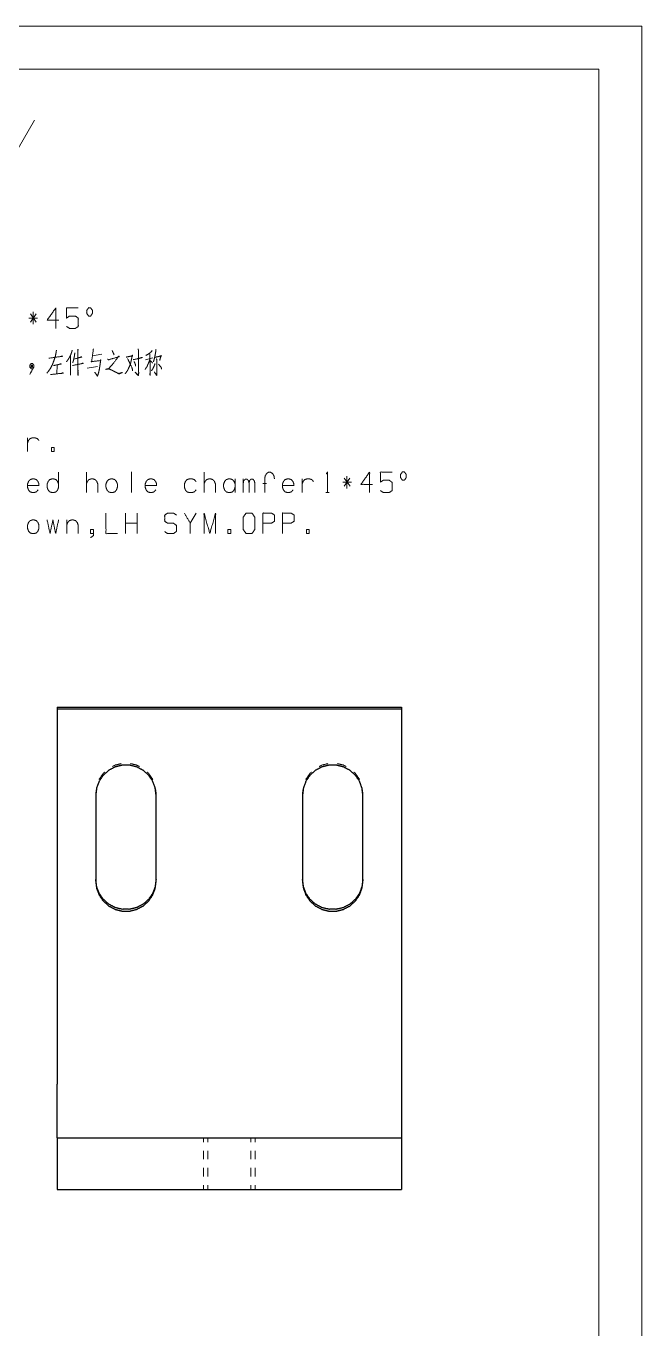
# Model space of a CAD drawing. Header units: millimetres. Extents: x 0 to 210, y 0 to 622.
# Drawn here: x 138.5 to 210, y 145.8 to 297 of the extents above; entities that cross this region are included whole.
import ezdxf

# ---------------------------------------------------------------- set-up
doc = ezdxf.new("R2010")
doc.units = ezdxf.units.MM
doc.layers.add('1', color=7, linetype='Continuous', true_color=0xffffff)

msp = doc.modelspace()

# ---------------------------------------------------------------- linework, layer by layer
at = {"layer": '1', "color": 132, "linetype": 'Continuous', "lineweight": 18}
for p, q in [((210, 297), (0, 297)), ((210, 0), (210, 297)), ((205, 292), (25, 292)), ((205, 5), (205, 292))]:
    msp.add_line(p, q, dxfattribs=at)
at = {"layer": '1', "color": 43, "linetype": 'Continuous', "lineweight": 18}
for p, q in [((134.855, 278.088), (139.471, 286.088)), ((146.601, 207.971), (146.667, 208.516)), ((146.601, 207.919), (146.601, 207.971)), ((146.601, 207.762), (146.601, 207.814)), ((153.535, 208.516), (153.601, 207.971)), ((153.601, 207.919), (153.601, 207.971)), ((153.601, 207.762), (153.601, 207.814)), ((170.601, 207.971), (170.667, 208.516)), ((170.601, 207.919), (170.601, 207.971)), ((170.601, 207.762), (170.601, 207.814)), ((177.535, 208.516), (177.601, 207.971)), ((177.601, 207.919), (177.601, 207.971)), ((177.601, 207.762), (177.601, 207.814)), ((159.101, 167.996), (159.101, 167.496)), ((159.601, 167.996), (159.601, 167.496)), ((164.601, 167.496), (164.601, 167.996)), ((165.101, 167.996), (165.101, 167.496)), ((159.101, 166.496), (159.101, 165.496)), ((159.601, 166.496), (159.601, 165.496)), ((164.601, 165.496), (164.601, 166.496)), ((165.101, 166.496), (165.101, 165.496)), ((159.101, 164.496), (159.101, 163.496)), ((159.601, 164.496), (159.601, 163.496)), ((164.601, 163.496), (164.601, 164.496)), ((165.101, 164.496), (165.101, 163.496)), ((159.101, 162.496), (159.101, 161.996)), ((159.601, 162.496), (159.601, 161.996)), ((164.601, 161.996), (164.601, 162.496)), ((165.101, 162.496), (165.101, 161.996))]:
    msp.add_line(p, q, dxfattribs=at)
at = {"layer": '1', "color": 95, "linetype": 'Continuous', "lineweight": 18}
for p, q in [((139.847, 263.12), (138.839, 263.12)), ((139.016, 263.595), (139.688, 262.645)), ((139.67, 263.595), (139.016, 262.645)), ((139.334, 262.395), (139.334, 263.82)), ((147.312, 258.908), (146.217, 258.733)), ((142.105, 257.658), (142.088, 256.633)), ((145.598, 257.283), (146.782, 257.483)), ((152.392, 258.258), (153.205, 258.483)), ((138.68, 247.633), (138.68, 249.208)), ((145.51, 242.87), (145.51, 245.245)), ((150.734, 245.27), (150.734, 242.87)), ((159.168, 242.87), (159.168, 245.245)), ((162.77, 242.87), (162.77, 244.445)), ((163.721, 242.87), (163.721, 244.445)), ((166.422, 243.92), (165.998, 243.92)), ((170.551, 242.87), (170.551, 244.445)), ((176.27, 244.07), (175.263, 244.07)), ((175.44, 244.545), (176.111, 243.595)), ((176.094, 244.545), (175.44, 243.595)), ((175.758, 243.345), (175.758, 244.77)), ((173.287, 242.87), (173.711, 242.87)), ((150.062, 238.108), (150.062, 240.483)), ((151.406, 238.108), (151.406, 240.483)), ((158.235, 240.483), (157.564, 239.308)), ((143.233, 239.683), (143.233, 238.108)), ((151.406, 239.308), (150.062, 239.308))]:
    msp.add_line(p, q, dxfattribs=at)
at = {"layer": '1', "color": 252, "linetype": 'Continuous', "lineweight": 25}
for p, q in [((142.101, 217.965), (142.101, 217.756)), ((142.101, 217.965), (182.101, 217.965)), ((142.101, 217.756), (142.101, 174.205)), ((142.101, 217.756), (182.101, 217.756)), ((182.101, 217.965), (182.101, 217.756)), ((182.101, 217.756), (182.101, 174.205)), ((146.601, 207.762), (146.601, 197.768)), ((153.601, 197.768), (153.601, 207.762)), ((170.601, 207.762), (170.601, 197.768)), ((177.601, 197.768), (177.601, 207.762)), ((142.101, 167.996), (182.101, 167.996)), ((142.101, 167.996), (142.101, 161.996)), ((182.101, 167.996), (182.101, 161.996)), ((142.101, 161.996), (182.101, 161.996))]:
    msp.add_line(p, q, dxfattribs=at)
at = {"layer": '1', "color": 95, "linetype": 'Continuous', "lineweight": 18}
for points, knots in [([(142.3, 262.87), (140.957, 262.87), (141.964, 264.295), (141.964, 261.92)], [0, 0, 0.2458683, 0.5652944, 1, 1]), ([(143.215, 262.145), (143.551, 261.92), (144.241, 261.92), (144.576, 262.145), (144.576, 263.095), (144.241, 263.345), (143.551, 263.345), (143.215, 263.12), (143.215, 264.295), (144.576, 264.295)], [0, 0, 0.0622279, 0.1683432, 0.2305712, 0.3768154, 0.4412659, 0.5473812, 0.6096091, 0.7904901, 1, 1]), ([(145.775, 263.345), (146.004, 263.345), (146.217, 263.67), (146.217, 263.995), (146.004, 264.32), (145.775, 264.32), (145.545, 263.995), (145.545, 263.67), (145.775, 263.345)], [0, 0, 0.0856809, 0.2303965, 0.35158, 0.4962956, 0.5819765, 0.7303965, 0.85158, 1, 1]), ([(142.035, 259.408), (141.999, 259.133), (141.911, 258.683), (141.77, 258.258), (141.575, 257.733), (141.328, 257.258), (141.133, 256.983), (140.939, 256.733)], [0, 0, 0.0945429, 0.2509164, 0.4036471, 0.5945494, 0.7771733, 0.8920135, 1, 1]), ([(141.169, 258.458), (142.777, 258.683), (142.689, 258.708), (142.512, 258.633)], [0, 0, 0.8512318, 0.8993692, 1, 1]), ([(143.869, 259.408), (143.781, 259.083), (143.657, 258.783), (143.516, 258.508), (143.374, 258.283), (143.198, 258.033)], [0, 0, 0.2183565, 0.4287502, 0.6292247, 0.801512, 1, 1]), ([(143.657, 258.708), (143.675, 257.208), (143.675, 256.483), (143.657, 256.633), (143.675, 256.908)], [0, 0, 0.5657109, 0.8391184, 0.8960792, 1, 1]), ([(144.17, 259.083), (144.117, 258.683), (144.046, 258.333), (143.975, 258.083), (143.922, 257.933)], [0, 0, 0.342097, 0.644843, 0.8651064, 1, 1]), ([(144.17, 258.383), (144.983, 258.608), (144.895, 258.608), (144.753, 258.533)], [0, 0, 0.7725069, 0.8534357, 1, 1]), ([(144.506, 259.508), (144.559, 259.408), (144.523, 259.458), (144.541, 256.458), (144.523, 256.683), (144.541, 257.058)], [0, 0, 0.0299752, 0.0461894, 0.8407918, 0.9005696, 1, 1]), ([(146.323, 259.558), (146.305, 259.383), (146.128, 258.083), (146.093, 258.008), (146.075, 258.058), (147.171, 258.183), (147.224, 258.233), (147.171, 258.283), (147.1, 257.708), (147.012, 257.158), (146.924, 256.758), (146.853, 256.533), (146.782, 256.383), (146.482, 256.833), (146.8, 256.408)], [0, 0, 0.029851, 0.2525112, 0.2665848, 0.2755854, 0.4627756, 0.475142, 0.4875107, 0.5858315, 0.6803734, 0.7498966, 0.7899231, 0.8180679, 0.9099008, 1, 1]), ([(147.945, 258.358), (148.069, 258.258), (148.104, 258.283), (149.324, 258.633), (149.271, 258.708), (148.493, 257.683), (148.475, 257.683), (148.069, 257.208), (147.91, 257.208), (147.751, 257.158), (147.91, 257.183), (148.051, 257.208), (148.157, 257.208), (148.493, 257.058), (148.528, 257.033), (148.882, 256.858), (149.218, 256.683), (149.306, 256.633), (149.695, 256.808), (149.306, 256.683), (149.147, 256.733)], [0, 0, 0.0244131, 0.0310575, 0.2257668, 0.2398618, 0.4373066, 0.4400188, 0.5359641, 0.5603748, 0.5859631, 0.6106737, 0.6327086, 0.648983, 0.7054257, 0.71207, 0.7726006, 0.830713, 0.8462954, 0.9117314, 0.9744102, 1, 1]), ([(148.511, 259.333), (148.634, 259.058), (148.705, 258.933), (148.723, 258.833)], [0, 0, 0.5515818, 0.8142457, 1, 1]), ([(150.116, 258.583), (150.893, 258.733), (150.84, 258.808), (150.787, 258.508), (150.716, 258.208), (150.646, 257.883), (150.504, 257.483), (150.345, 257.158), (150.328, 257.108), (150.186, 256.883), (150.009, 256.633)], [0, 0, 0.2444229, 0.2727729, 0.3667924, 0.4619073, 0.5645496, 0.6954763, 0.8071422, 0.8235085, 0.9055184, 1, 1]), ([(150.929, 258.308), (150.982, 258.283), (152.007, 258.533), (151.936, 258.558), (151.865, 258.508)], [0, 0, 0.0459718, 0.8733109, 0.9321081, 1, 1]), ([(151.53, 259.533), (151.565, 259.258), (151.565, 257.358), (151.583, 256.733), (151.565, 256.483), (151.547, 256.433), (151.158, 256.833), (151.547, 256.483)], [0, 0, 0.066217, 0.5199803, 0.6693033, 0.7291606, 0.7418263, 0.8750556, 1, 1]), ([(153.134, 259.358), (153.099, 259.258), (152.869, 259.058), (152.622, 258.883), (152.41, 258.783)], [0, 0, 0.1118528, 0.4330995, 0.7527148, 1, 1]), ([(152.887, 258.983), (152.905, 257.008), (152.922, 256.458), (152.887, 256.558), (152.905, 256.783)], [0, 0, 0.6912929, 0.8838891, 0.9210064, 1, 1]), ([(153.594, 259.458), (153.576, 259.333), (153.488, 258.808), (153.417, 258.458), (153.293, 258.033)], [0, 0, 0.0865634, 0.451623, 0.6964798, 1, 1]), ([(153.452, 258.558), (154.248, 258.733), (154.177, 258.758), (154.018, 258.208)], [0, 0, 0.5570666, 0.6083665, 1, 1]), ([(139.246, 257.233), (139.104, 257.233), (138.945, 257.433), (138.945, 257.658), (139.104, 257.858), (139.246, 257.858), (139.405, 257.658), (139.405, 257.433), (138.945, 256.583)], [0, 0, 0.0573454, 0.1609813, 0.2522327, 0.3558751, 0.4132206, 0.5168656, 0.608117, 1, 1]), ([(139.104, 257.433), (139.246, 257.433), (139.104, 257.658), (139.104, 257.433)], [0, 0, 0.2236813, 0.6440654, 1, 1]), ([(139.246, 257.433), (139.246, 257.658), (139.104, 257.658)], [0, 0, 0.614087, 1, 1]), ([(141.699, 257.608), (142.583, 257.783), (142.494, 257.808), (142.371, 257.758)], [0, 0, 0.7999598, 0.8815072, 1, 1]), ([(143.887, 257.608), (145.142, 257.858), (145.054, 257.883), (144.895, 257.808)], [0, 0, 0.8269851, 0.8863358, 1, 1]), ([(150.292, 258.408), (150.769, 257.433), (150.858, 257.158), (150.876, 256.983)], [0, 0, 0.7002215, 0.8865448, 1, 1]), ([(151.052, 258.083), (151.211, 257.708), (151.229, 257.533)], [0, 0, 0.6984305, 1, 1]), ([(152.887, 258.358), (152.781, 258.033), (152.657, 257.758), (152.551, 257.483), (152.445, 257.333), (152.321, 257.133)], [0, 0, 0.2519231, 0.4741367, 0.6913319, 0.8267065, 1, 1]), ([(152.905, 258.183), (153.134, 257.983), (153.187, 257.883)], [0, 0, 0.729094, 1, 1]), ([(153.47, 257.858), (153.452, 257.733), (153.258, 257.283), (153.064, 256.983)], [0, 0, 0.1296356, 0.6329512, 1, 1]), ([(153.629, 258.383), (153.718, 258.258), (153.682, 258.283), (153.7, 256.958), (153.7, 256.633), (153.682, 256.458), (153.399, 256.858), (153.682, 256.508)], [0, 0, 0.0516782, 0.0662919, 0.5136252, 0.6233413, 0.682718, 0.8480913, 1, 1]), ([(153.877, 257.783), (154.195, 257.383), (154.248, 257.183)], [0, 0, 0.7118393, 1, 1]), ([(141.345, 256.558), (142.848, 256.733), (142.759, 256.758), (142.6, 256.683)], [0, 0, 0.8496249, 0.9012148, 1, 1]), ([(138.68, 248.608), (138.786, 248.908), (138.981, 249.133), (139.228, 249.208), (139.564, 249.208), (139.811, 249.133), (140.006, 248.908)], [0, 0, 0.1801863, 0.3485828, 0.4950046, 0.6851799, 0.8316073, 1, 1]), ([(141.451, 247.633), (141.787, 247.633), (141.787, 248.108), (141.451, 248.108), (141.451, 247.633)], [0, 0, 0.2070858, 0.5, 0.7070858, 1, 1]), ([(142.282, 245.245), (142.282, 243.495), (142.176, 243.17), (141.982, 242.945), (141.734, 242.87), (141.505, 242.87), (141.257, 242.945), (141.063, 243.17), (140.957, 243.495), (140.957, 243.845), (141.063, 244.145), (141.257, 244.37), (141.505, 244.445), (141.734, 244.445), (141.982, 244.37), (142.176, 244.145), (142.282, 243.845)], [0, 0, 0.2867287, 0.3427385, 0.3914601, 0.4338248, 0.4714719, 0.5138382, 0.5625587, 0.6185685, 0.6759163, 0.728049, 0.7767695, 0.8191349, 0.8567819, 0.8991457, 0.9478673, 1, 1]), ([(166.21, 242.87), (166.21, 244.445), (166.263, 244.795), (166.422, 245.07), (166.634, 245.22), (166.899, 245.22), (167.129, 245.07), (167.288, 244.795), (167.341, 244.445)], [0, 0, 0.4236485, 0.5188713, 0.6043258, 0.6742009, 0.7455141, 0.8193217, 0.9047775, 1, 1]), ([(173.357, 245.045), (173.499, 245.245), (173.499, 242.87)], [0, 0, 0.0934931, 1, 1]), ([(178.723, 243.82), (177.38, 243.82), (178.388, 245.245), (178.388, 242.87)], [0, 0, 0.245868, 0.5652949, 1, 1]), ([(179.639, 243.095), (179.975, 242.87), (180.664, 242.87), (181, 243.095), (181, 244.045), (180.664, 244.295), (179.975, 244.295), (179.639, 244.07), (179.639, 245.245), (181, 245.245)], [0, 0, 0.0622292, 0.1683445, 0.2305711, 0.3768154, 0.4412646, 0.5473799, 0.6096091, 0.7904901, 1, 1]), ([(182.198, 244.295), (182.428, 244.295), (182.64, 244.62), (182.64, 244.945), (182.428, 245.27), (182.198, 245.27), (181.968, 244.945), (181.968, 244.62), (182.198, 244.295)], [0, 0, 0.0856809, 0.2303965, 0.35158, 0.4962956, 0.5819765, 0.7303965, 0.85158, 1, 1]), ([(139.9, 243.17), (139.705, 242.945), (139.458, 242.87), (139.228, 242.87), (138.981, 242.945), (138.786, 243.17), (138.68, 243.495), (138.68, 243.845), (138.786, 244.145), (138.981, 244.37), (139.228, 244.445), (139.458, 244.445), (139.705, 244.37), (139.9, 244.145), (140.006, 243.845), (140.006, 243.67), (138.68, 243.67)], [0, 0, 0.0539463, 0.100857, 0.1425421, 0.1894509, 0.2433985, 0.305416, 0.3689149, 0.4266395, 0.480587, 0.5274948, 0.5691799, 0.6160894, 0.6700358, 0.7277603, 0.7595079, 1, 1]), ([(145.51, 243.845), (145.616, 244.145), (145.81, 244.37), (146.057, 244.445), (146.287, 244.445), (146.535, 244.37), (146.729, 244.145), (146.835, 243.845), (146.835, 242.87)], [0, 0, 0.107748, 0.2084471, 0.2960056, 0.373819, 0.4613775, 0.5620766, 0.6698258, 1, 1]), ([(147.892, 243.17), (148.086, 242.945), (148.334, 242.87), (148.564, 242.87), (148.811, 242.945), (149.006, 243.17), (149.112, 243.495), (149.112, 243.845), (149.006, 244.145), (148.811, 244.37), (148.564, 244.445), (148.334, 244.445), (148.086, 244.37), (147.892, 244.145), (147.786, 243.845), (147.786, 243.495), (147.892, 243.17)], [0, 0, 0.0632241, 0.1181991, 0.1670522, 0.2220272, 0.2852512, 0.3579329, 0.4323508, 0.5000013, 0.5632254, 0.6181991, 0.6670522, 0.7220259, 0.78525, 0.8529005, 0.9273184, 1, 1]), ([(153.559, 243.17), (153.364, 242.945), (153.117, 242.87), (152.887, 242.87), (152.639, 242.945), (152.445, 243.17), (152.339, 243.495), (152.339, 243.845), (152.445, 244.145), (152.639, 244.37), (152.887, 244.445), (153.117, 244.445), (153.364, 244.37), (153.559, 244.145), (153.665, 243.845), (153.665, 243.67), (152.339, 243.67)], [0, 0, 0.0539476, 0.1008564, 0.1425415, 0.1894522, 0.2433985, 0.305416, 0.3689149, 0.4266395, 0.4805858, 0.5274953, 0.5691805, 0.6160882, 0.6700358, 0.7277603, 0.7595079, 1, 1]), ([(158.235, 243.17), (158.041, 242.945), (157.793, 242.87), (157.44, 242.87), (157.192, 242.945), (156.998, 243.17), (156.892, 243.495), (156.892, 243.845), (156.998, 244.145), (157.192, 244.37), (157.44, 244.445), (157.793, 244.445), (158.041, 244.37), (158.235, 244.145)], [0, 0, 0.0754587, 0.141072, 0.2307771, 0.2963903, 0.371849, 0.4585946, 0.5474132, 0.628154, 0.7036127, 0.7692245, 0.8589295, 0.9245413, 1, 1]), ([(159.168, 243.845), (159.274, 244.145), (159.469, 244.37), (159.716, 244.445), (159.946, 244.445), (160.194, 244.37), (160.388, 244.145), (160.494, 243.845), (160.494, 242.87)], [0, 0, 0.1077495, 0.2084488, 0.2960075, 0.3738176, 0.4613762, 0.5620756, 0.669825, 1, 1]), ([(162.77, 243.845), (162.664, 244.145), (162.47, 244.37), (162.223, 244.445), (161.993, 244.445), (161.745, 244.37), (161.551, 244.145), (161.445, 243.845), (161.445, 243.495), (161.551, 243.17), (161.745, 242.945), (161.993, 242.87), (162.223, 242.87), (162.47, 242.945), (162.664, 243.17), (162.77, 243.495)], [0, 0, 0.0730896, 0.1413953, 0.2007912, 0.253572, 0.3129656, 0.3812729, 0.4543625, 0.5347635, 0.6132887, 0.681596, 0.740991, 0.7937718, 0.8531691, 0.9214748, 1, 1]), ([(163.721, 243.97), (163.774, 244.245), (163.951, 244.42), (164.146, 244.42), (164.322, 244.245), (164.393, 243.97), (164.393, 242.87)], [0, 0, 0.1188788, 0.224456, 0.3069841, 0.4125583, 0.5330836, 1, 1]), ([(164.393, 243.97), (164.446, 244.245), (164.623, 244.42), (164.835, 244.42), (164.994, 244.245), (165.065, 243.97), (165.065, 242.87)], [0, 0, 0.1186048, 0.2239388, 0.3137612, 0.413912, 0.5341596, 1, 1]), ([(169.494, 243.17), (169.299, 242.945), (169.052, 242.87), (168.822, 242.87), (168.575, 242.945), (168.38, 243.17), (168.274, 243.495), (168.274, 243.845), (168.38, 244.145), (168.575, 244.37), (168.822, 244.445), (169.052, 244.445), (169.299, 244.37), (169.494, 244.145), (169.6, 243.845), (169.6, 243.67), (168.274, 243.67)], [0, 0, 0.0539475, 0.1008562, 0.1425432, 0.189452, 0.2433995, 0.3054163, 0.3689151, 0.426639, 0.4805865, 0.5274941, 0.5691811, 0.6160888, 0.6700362, 0.7277607, 0.7595083, 1, 1]), ([(170.551, 243.845), (170.657, 244.145), (170.851, 244.37), (171.099, 244.445), (171.435, 244.445), (171.682, 244.37), (171.876, 244.145)], [0, 0, 0.1801866, 0.3485834, 0.4950055, 0.6851811, 0.8316032, 1, 1]), ([(147.786, 240.483), (147.786, 238.108), (149.129, 238.108)], [0, 0, 0.6387339, 1, 1]), ([(154.598, 238.333), (154.934, 238.108), (155.623, 238.108), (155.959, 238.358), (155.959, 239.058), (155.623, 239.308), (154.951, 239.308), (154.598, 239.533), (154.598, 240.258), (154.951, 240.483), (155.623, 240.483), (155.959, 240.258)], [0, 0, 0.0680356, 0.1840545, 0.25452, 0.3723341, 0.4427996, 0.555844, 0.6263702, 0.7483939, 0.8189201, 0.9319644, 1, 1]), ([(157.564, 238.108), (157.564, 239.308), (156.892, 240.483)], [0, 0, 0.4699608, 1, 1]), ([(159.168, 238.108), (159.168, 240.483), (159.84, 238.108), (160.512, 240.483), (160.512, 238.108)], [0, 0, 0.245192, 0.5, 0.754808, 1, 1]), ([(164.057, 238.108), (164.729, 238.108), (165.065, 238.583), (165.065, 240.008), (164.729, 240.483), (164.057, 240.483), (163.704, 240.008), (163.704, 238.583), (164.057, 238.108)], [0, 0, 0.1026835, 0.1916204, 0.4094765, 0.4984133, 0.6010969, 0.6916204, 0.9094765, 1, 1]), ([(165.998, 238.108), (165.998, 240.483), (167.005, 240.483), (167.341, 240.258), (167.341, 239.533), (166.988, 239.308), (165.998, 239.308)], [0, 0, 0.4011471, 0.5713128, 0.6395889, 0.7620438, 0.8328193, 1, 1]), ([(168.274, 238.108), (168.274, 240.483), (169.282, 240.483), (169.618, 240.258), (169.618, 239.533), (169.264, 239.308), (168.274, 239.308)], [0, 0, 0.4011471, 0.5713128, 0.6395889, 0.7620438, 0.8328193, 1, 1]), ([(138.786, 238.408), (138.981, 238.183), (139.228, 238.108), (139.458, 238.108), (139.705, 238.183), (139.9, 238.408), (140.006, 238.733), (140.006, 239.083), (139.9, 239.383), (139.705, 239.608), (139.458, 239.683), (139.228, 239.683), (138.981, 239.608), (138.786, 239.383), (138.68, 239.083), (138.68, 238.733), (138.786, 238.408)], [0, 0, 0.063224, 0.1181989, 0.1670519, 0.222029, 0.2852515, 0.3579331, 0.4323509, 0.5000013, 0.5632238, 0.6181996, 0.6670526, 0.7220262, 0.7852502, 0.8529007, 0.9273185, 1, 1]), ([(140.957, 239.683), (141.292, 238.108), (141.628, 239.683), (141.946, 238.108), (142.282, 239.683)], [0, 0, 0.2501395, 0.500279, 0.7498605, 1, 1]), ([(143.233, 239.083), (143.339, 239.383), (143.534, 239.608), (143.781, 239.683), (144.011, 239.683), (144.258, 239.608), (144.453, 239.383), (144.559, 239.083), (144.559, 238.108)], [0, 0, 0.1077495, 0.2084488, 0.2960075, 0.3738176, 0.4613762, 0.5620756, 0.669825, 1, 1]), ([(146.34, 238.108), (146.004, 238.108), (146.004, 238.583), (146.34, 238.583), (146.34, 237.883), (146.004, 237.633)], [0, 0, 0.1482457, 0.357933, 0.5061787, 0.8151892, 1, 1]), ([(161.94, 238.108), (162.276, 238.108), (162.276, 238.583), (161.94, 238.583), (161.94, 238.108)], [0, 0, 0.2070858, 0.5, 0.7070858, 1, 1]), ([(171.046, 238.108), (171.381, 238.108), (171.381, 238.583), (171.046, 238.583), (171.046, 238.108)], [0, 0, 0.2070858, 0.5, 0.7070858, 1, 1])]:
    msp.add_open_spline(points, degree=1, knots=knots, dxfattribs=at)
at = {"layer": '1', "color": 252, "linetype": 'Continuous', "lineweight": 25}
for points, knots in [([(153.601, 207.762), (153.499, 208.599), (153.2, 209.388), (152.721, 210.082), (152.089, 210.641), (151.342, 211.033), (150.523, 211.234), (149.679, 211.234), (148.86, 211.033), (148.113, 210.641), (147.481, 210.082), (147.002, 209.388), (146.703, 208.599), (146.601, 207.762)], [0, 0, 0.0769006, 0.1538053, 0.23072, 0.3076462, 0.3845824, 0.4615271, 0.5384732, 0.6154171, 0.6923532, 0.7692801, 0.8461948, 0.9230995, 1, 1]), ([(177.601, 207.762), (177.499, 208.599), (177.2, 209.388), (176.721, 210.082), (176.089, 210.641), (175.342, 211.033), (174.523, 211.234), (173.679, 211.234), (172.86, 211.033), (172.113, 210.641), (171.481, 210.082), (171.002, 209.388), (170.703, 208.599), (170.601, 207.762)], [0, 0, 0.0769005, 0.1538056, 0.2307203, 0.3076458, 0.3845828, 0.4615267, 0.5384728, 0.6154167, 0.6923537, 0.7692799, 0.8461946, 0.9230994, 1, 1]), ([(153.601, 197.978), (153.499, 197.14), (153.2, 196.352), (152.721, 195.658), (152.089, 195.099), (151.342, 194.707), (150.523, 194.505), (149.679, 194.505), (148.86, 194.707), (148.113, 195.099), (147.481, 195.658), (147.002, 196.352), (146.703, 197.14), (146.601, 197.978)], [0, 0, 0.0769006, 0.1538053, 0.23072, 0.3076462, 0.3845824, 0.4615271, 0.5384732, 0.6154171, 0.6923532, 0.7692801, 0.8461948, 0.9230995, 1, 1]), ([(146.601, 197.768), (146.703, 196.931), (147.002, 196.143), (147.481, 195.449), (148.113, 194.889), (148.86, 194.498), (149.679, 194.296), (150.523, 194.296), (151.342, 194.498), (152.089, 194.889), (152.721, 195.449), (153.2, 196.143), (153.499, 196.931), (153.601, 197.768)], [0, 0, 0.0769004, 0.1538068, 0.2307214, 0.307647, 0.3845831, 0.4615268, 0.5384729, 0.6154175, 0.6923536, 0.7692784, 0.8461931, 0.9230995, 1, 1]), ([(177.601, 197.978), (177.499, 197.14), (177.2, 196.352), (176.721, 195.658), (176.089, 195.099), (175.342, 194.707), (174.523, 194.505), (173.679, 194.505), (172.86, 194.707), (172.113, 195.099), (171.481, 195.658), (171.002, 196.352), (170.703, 197.14), (170.601, 197.978)], [0, 0, 0.0769005, 0.1538056, 0.2307203, 0.3076458, 0.3845828, 0.4615267, 0.5384728, 0.6154167, 0.6923537, 0.7692799, 0.8461946, 0.9230994, 1, 1]), ([(170.601, 197.768), (170.703, 196.931), (171.002, 196.143), (171.481, 195.449), (172.113, 194.889), (172.86, 194.498), (173.679, 194.296), (174.523, 194.296), (175.342, 194.498), (176.089, 194.889), (176.721, 195.449), (177.2, 196.143), (177.499, 196.931), (177.601, 197.768)], [0, 0, 0.0769005, 0.153807, 0.2307216, 0.3076465, 0.3845834, 0.4615272, 0.5384733, 0.615417, 0.692354, 0.7692782, 0.8461928, 0.9230996, 1, 1]), ([(142.101, 167.996), (142.101, 168.116), (142.101, 169.051), (142.101, 169.828), (142.101, 171.846), (142.101, 174.205)], [0, 0, 0.0193976, 0.1699432, 0.2950457, 0.6199952, 1, 1]), ([(182.101, 174.205), (182.101, 173.005), (182.101, 170.772), (182.101, 169.051), (182.101, 168.473), (182.101, 167.996)], [0, 0, 0.193204, 0.5529024, 0.8300568, 0.9231851, 1, 1])]:
    msp.add_open_spline(points, degree=1, knots=knots, dxfattribs=at)
at = {"layer": '1', "color": 43, "linetype": 'Continuous', "lineweight": 18}
for points, knots in [([(146.987, 209.558), (147.002, 209.597), (147.481, 210.291), (147.64, 210.431)], [0, 0, 0.038046, 0.8072003, 1, 1]), ([(148.524, 211.066), (148.86, 211.242), (149.557, 211.414)], [0, 0, 0.3458324, 1, 1]), ([(150.646, 211.414), (151.342, 211.242), (151.678, 211.066)], [0, 0, 0.6541708, 1, 1]), ([(152.563, 210.431), (152.721, 210.291), (153.2, 209.597), (153.215, 209.558)], [0, 0, 0.192799, 0.9619508, 1, 1]), ([(170.987, 209.558), (171.002, 209.597), (171.481, 210.291), (171.64, 210.431)], [0, 0, 0.0380492, 0.807201, 1, 1]), ([(172.524, 211.066), (172.86, 211.242), (173.557, 211.414)], [0, 0, 0.3458347, 1, 1]), ([(174.646, 211.414), (175.342, 211.242), (175.678, 211.066)], [0, 0, 0.6541653, 1, 1]), ([(176.563, 210.431), (176.721, 210.291), (177.2, 209.597), (177.215, 209.558)], [0, 0, 0.1927927, 0.9619473, 1, 1])]:
    msp.add_open_spline(points, degree=1, knots=knots, dxfattribs=at)

doc.saveas('drawing.dxf')
